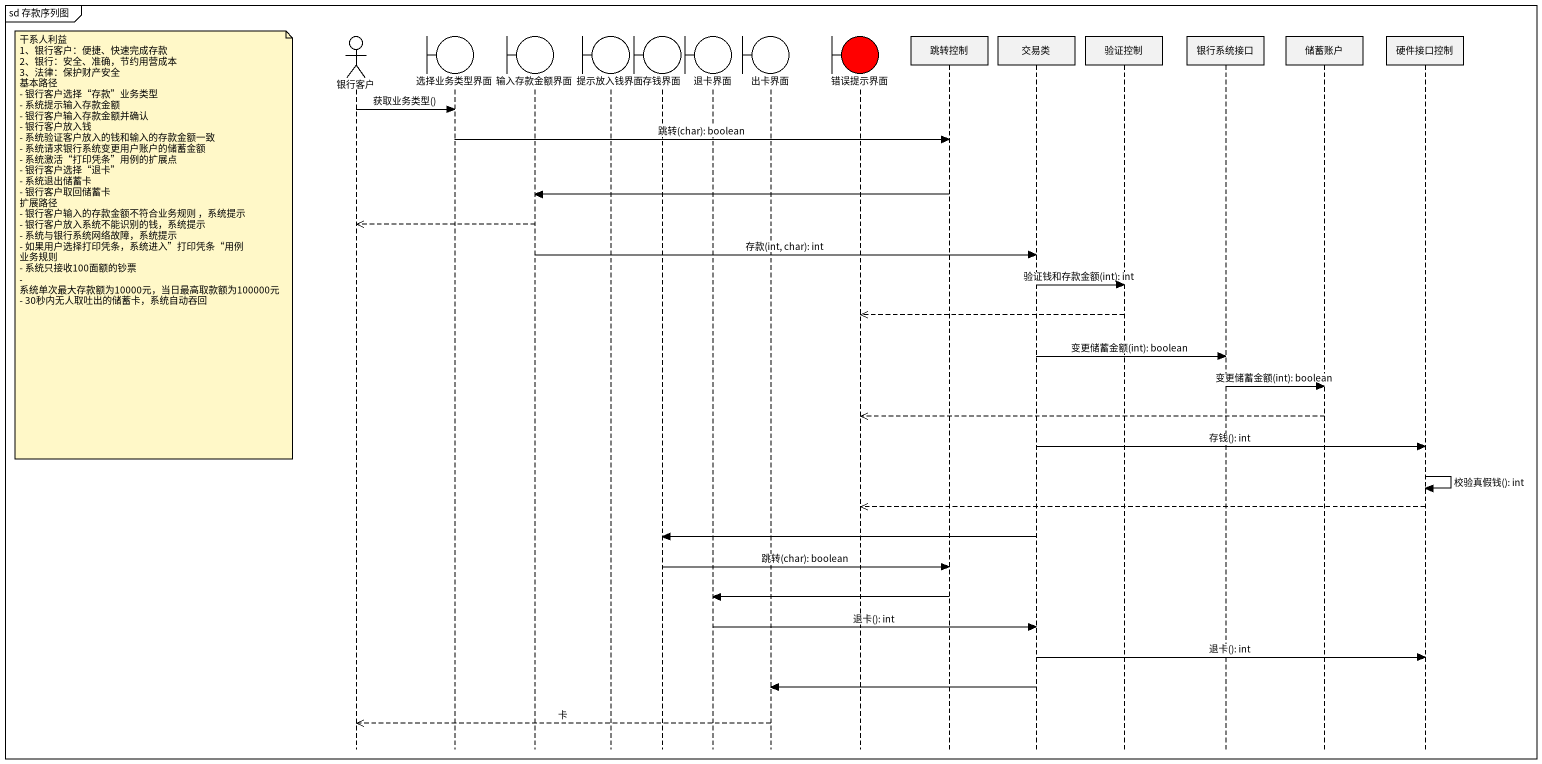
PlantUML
@startuml
mainframe sd 存款序列图
hide footbox
actor 银行客户
boundary 选择业务类型界面
boundary 输入存款金额界面
boundary 提示放入钱界面
boundary 存钱界面
boundary 退卡界面
boundary 出卡界面
boundary 错误提示界面 #FF0000
participant 跳转控制
participant 交易类
participant 验证控制
participant 银行系统接口
participant 储蓄账户
participant 硬件接口控制

银行客户 -> 选择业务类型界面 : 获取业务类型()
选择业务类型界面 -> 跳转控制 : 跳转(char): boolean
跳转控制 -> 输入存款金额界面
输入存款金额界面 -->> 银行客户
note left of 银行客户
  干系人利益
  1、银行客户：便捷、快速完成存款
  2、银行：安全、准确，节约用营成本
  3、法律：保护财产安全
  基本路径
  - 银行客户选择“存款”业务类型
  - 系统提示输入存款金额
  - 银行客户输入存款金额并确认
  - 银行客户放入钱
  - 系统验证客户放入的钱和输入的存款金额一致
  - 系统请求银行系统变更用户账户的储蓄金额
  - 系统激活“打印凭条”用例的扩展点
  - 银行客户选择“退卡”
  - 系统退出储蓄卡
  - 银行客户取回储蓄卡
  扩展路径
  - 银行客户输入的存款金额不符合业务规则 ，系统提示
  - 银行客户放入系统不能识别的钱，系统提示
  - 系统与银行系统网络故障，系统提示
  - 如果用户选择打印凭条，系统进入”打印凭条“用例
  业务规则
  - 系统只接收100面额的钞票
  - 系统单次最大存款额为10000元，当日最高取款额为100000元
  - 30秒内无人取吐出的储蓄卡，系统自动吞回
end note
输入存款金额界面 -> 交易类 : 存款(int, char): int
交易类 -> 验证控制 : 验证钱和存款金额(int): int
验证控制 -->> 错误提示界面
交易类 -> 银行系统接口 : 变更储蓄金额(int): boolean
银行系统接口 -> 储蓄账户 : 变更储蓄金额(int): boolean
储蓄账户 -->> 错误提示界面
交易类 -> 硬件接口控制 : 存钱(): int
硬件接口控制 -> 硬件接口控制 : 校验真假钱(): int
硬件接口控制 -->> 错误提示界面
交易类 -> 存钱界面
存钱界面 -> 跳转控制 : 跳转(char): boolean
跳转控制 -> 退卡界面
退卡界面 -> 交易类 : 退卡(): int
交易类 -> 硬件接口控制 : 退卡(): int
交易类 -> 出卡界面
出卡界面 -->> 银行客户 : 卡
@enduml
